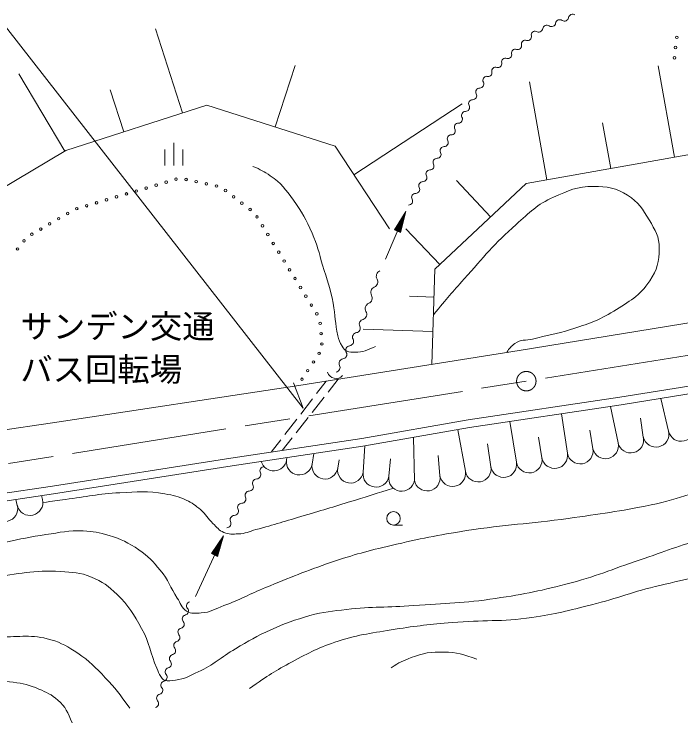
# Model space of a CAD drawing. Units: millimetres, scale not verified. Extents: x 40000 to 680000, y 20000 to 380000.
# Drawn here: x 225676 to 277174, y 276165 to 330943 of the extents above; entities that cross this region are included whole.
import ezdxf
from ezdxf.enums import TextEntityAlignment as Align

# ---------------------------------------------------------------- set-up
doc = ezdxf.new("R2010")
doc.units = ezdxf.units.MM
doc.header["$LTSCALE"] = 1000
doc.linetypes.add('CHAIN', pattern=[18.5, 12, -1.5, 3.5, -1.5])
for name, color, linetype, lineweight in [('M-BMK', 2, 'CHAIN', 13), ('M-STR-HTXT', 7, 'Continuous', 13), ('M-WORK', 1, 'Continuous', 13)]:
    doc.layers.add(name, color=color, linetype=linetype, lineweight=lineweight)
doc.layers.add('M-BMK-HTXT', color=7, linetype='Continuous')
doc.styles.add('ＭＳ ゴシック', font='')
doc.styles.get('ＭＳ ゴシック').set_extended_font_data('MS Gothic')

msp = doc.modelspace()

# ---------------------------------------------------------------- linework, layer by layer
at = {"layer": 'M-BMK'}
msp.add_line((211907, 294080), (278302, 304655), dxfattribs=at)
msp.add_circle((265239, 302575), 750, dxfattribs=at)
at = {"layer": 'M-STR-HTXT'}
msp.add_line((248000, 300500), (247243, 302446), dxfattribs=at)
msp.add_lwpolyline([(248000, 300500), (225000, 330000), (202500, 330000)], dxfattribs=at)
at = {"layer": 'M-WORK'}
for p, q in [((238690, 323314), (236587, 329821)), ((245839, 322224), (247372, 326983)), ((276698, 319897), (275437, 326941)), ((229589, 320352), (226041, 326344)), ((266835, 318132), (265477, 325718)), ((234135, 321842), (233084, 325095)), ((229667, 320398), (240569, 323922)), ((240569, 323922), (250479, 320728)), ((251924, 318524), (260288, 324004)), ((271766, 319014), (271136, 322537)), ((265226, 317844), (286149, 321588)), ((238004, 319254), (238004, 321004)), ((237304, 319254), (237304, 320479)), ((238704, 319254), (238704, 320479)), ((250479, 320728), (254664, 314341)), ((221298, 315443), (229667, 320398)), ((258179, 311237), (265226, 317844)), ((262483, 315272), (259847, 318083)), ((254363, 312003), (255919, 315686)), ((255919, 315686), (255044, 314277)), ((255518, 314077), (255919, 315686)), ((255189, 314216), (255579, 315139)), ((255235, 314196), (255749, 315412)), ((255327, 314157), (255841, 315373)), ((255373, 314138), (255763, 315061)), ((255097, 314255), (255239, 314591)), ((255143, 314235), (255409, 314865)), ((255419, 314118), (255685, 314748)), ((255465, 314099), (255608, 314436)), ((255044, 314277), (255518, 314077)), ((255051, 314274), (255069, 314318)), ((255511, 314079), (255530, 314123)), ((258547, 311582), (255944, 314358)), ((257932, 303875), (258179, 311237)), ((258106, 309079), (256205, 309142)), ((264681, 304952), (282104, 307790)), ((258017, 306416), (252647, 306596)), ((247658, 302235), (264681, 304952)), ((249787, 302575), (249038, 301609)), ((249923, 301735), (250698, 302720)), ((272469, 301334), (282101, 302893)), ((228636, 299358), (247658, 302235)), ((272562, 300741), (282192, 302300)), ((248687, 300163), (249614, 301342)), ((260757, 299575), (272469, 301334)), ((248732, 301214), (247813, 300028)), ((260853, 298983), (272562, 300741)), ((276227, 298701), (275633, 301238)), ((272329, 297802), (271745, 300619)), ((247451, 298590), (248378, 299770)), ((268411, 297004), (267959, 300050)), ((274278, 298251), (274052, 299715)), ((214810, 297320), (228636, 299358)), ((247507, 299633), (246588, 298448)), ((252525, 298137), (260757, 299575)), ((264472, 296307), (263959, 299449)), ((252621, 297544), (260853, 298983)), ((260533, 295610), (259951, 298825)), ((270380, 297352), (270158, 298780)), ((242420, 296619), (252525, 298137)), ((246282, 298052), (245533, 297087)), ((246368, 297212), (247142, 298197)), ((256594, 294913), (256513, 298225)), ((266442, 296656), (266178, 298258)), ((242511, 296026), (252621, 297544)), ((252644, 295539), (252774, 297571)), ((262503, 295959), (262241, 297736)), ((248693, 296165), (248821, 296974)), ((228633, 294461), (242420, 296619)), ((246718, 296478), (246747, 296662)), ((250668, 295852), (250771, 296498)), ((254619, 295226), (254736, 296561)), ((258564, 295262), (258434, 296822)), ((228724, 293868), (242511, 296026)), ((220399, 293222), (228633, 294461)), ((220492, 292629), (228724, 293868)), ((227864, 293424), (227791, 293728)), ((225919, 292957), (225806, 293429)), ((254979, 291443), (255679, 291443)), ((239694, 285933), (241836, 290629)), ((241836, 290629), (240922, 289245)), ((241111, 289159), (241659, 290360)), ((241391, 289032), (241836, 290629)), ((241020, 289201), (241304, 289823)), ((241065, 289180), (241481, 290092)), ((241202, 289118), (241750, 290319)), ((241247, 289097), (241663, 290009)), ((240922, 289245), (241391, 289032)), ((240929, 289242), (240949, 289285)), ((240974, 289222), (241126, 289554)), ((241293, 289076), (241577, 289698)), ((241338, 289056), (241490, 289388)), ((241384, 289035), (241404, 289078))]:
    msp.add_line(p, q, dxfattribs=at)
for centre, radius in [((276867, 329150), 100), ((276769, 328362), 100), ((276690, 327570), 100), ((238178, 318185), 100), ((238954, 318166), 100), ((236644, 317730), 100), ((237411, 317958), 100), ((239736, 317997), 100), ((240518, 317829), 100), ((241300, 317660), 100), ((235110, 317274), 100), ((235877, 317502), 100), ((241999, 317313), 100), ((232809, 316591), 100), ((233576, 316819), 100), ((234343, 317047), 100), ((242632, 316824), 100), ((231276, 316136), 100), ((232043, 316363), 100), ((243265, 316334), 100), ((229805, 315534), 100), ((230509, 315908), 100), ((243898, 315845), 100), ((229113, 315133), 100), ((244433, 315268), 100), ((227728, 314331), 100), ((228420, 314732), 100), ((244853, 314587), 100), ((227036, 313931), 100), ((245272, 313906), 100), ((226436, 313422), 100), ((225941, 312794), 100), ((245692, 313225), 100), ((246112, 312544), 100), ((246532, 311863), 100), ((246951, 311182), 100), ((247372, 310501), 100), ((247792, 309820), 100), ((248212, 309139), 100), ((248632, 308459), 100), ((249052, 307778), 100), ((249313, 307044), 100), ((249381, 306247), 100), ((249449, 305450), 100), ((249228, 304726), 100), ((248789, 304058), 100), ((248349, 303389), 100), ((247910, 302721), 100), ((254979, 291968), 525)]:
    msp.add_circle(centre, radius, dxfattribs=at)
for centre, radius, start, end in [((268815, 330624), 319, 55.0561, 171.1141), ((267820, 330200), 319, 55.0561, 171.1141), ((268185, 330722), 319, 235.0561, 351.1141), ((266195, 329874), 319, 235.0561, 351.1141), ((266825, 329775), 319, 55.0561, 171.1141), ((267190, 330298), 319, 235.0561, 351.1141), ((265341, 329200), 297, 251.9842, 12.6362), ((265920, 329330), 297, 71.9842, 192.6362), ((265157, 328635), 297, 71.9842, 192.6362), ((264393, 327940), 297, 71.9842, 192.6362), ((264577, 328505), 297, 251.9842, 12.6362), ((263814, 327810), 297, 251.9842, 12.6362), ((263050, 327115), 297, 251.9842, 12.6362), ((263630, 327245), 297, 71.9842, 192.6362), ((262287, 326420), 297, 251.9842, 12.6362), ((262866, 326550), 297, 71.9842, 192.6362), ((262193, 325829), 309, 89.6169, 207.7674), ((261647, 325541), 309, 269.6169, 27.7674), ((261642, 324924), 309, 89.6169, 207.7674), ((261092, 324020), 309, 89.6169, 207.7674), ((261096, 324637), 309, 269.6169, 27.7674), ((260546, 323732), 309, 269.6169, 27.7674), ((260542, 323115), 309, 89.6169, 207.7674), ((259996, 322827), 309, 269.6169, 27.7674), ((259992, 322210), 309, 89.6169, 207.7674), ((259441, 321306), 309, 89.6169, 207.7674), ((259446, 321923), 309, 269.6169, 27.7674), ((258895, 321018), 309, 269.6169, 27.7674), ((258891, 320401), 309, 89.6169, 207.7674), ((258345, 320113), 309, 269.6169, 27.7674), ((258341, 319496), 309, 89.6169, 207.7674), ((257791, 318592), 309, 89.6169, 207.7674), ((257795, 319209), 309, 269.6169, 27.7674), ((257245, 318304), 309, 269.6169, 27.7674), ((257241, 317687), 309, 89.6169, 207.7674), ((256694, 317399), 309, 269.6169, 27.7674), ((256144, 316495), 309, 269.6169, 27.7674), ((256690, 316782), 309, 89.6169, 207.7674), ((254090, 310689), 440, 112.3088, 209.8617), ((253327, 310251), 440, 292.3088, 29.8617), ((253661, 309437), 440, 112.3088, 209.8617), ((252898, 308999), 440, 292.3088, 29.8617), ((253232, 308185), 440, 112.3088, 209.8617), ((252469, 307747), 440, 292.3088, 29.8617), ((252681, 306997), 346, 97.3277, 208.2401), ((252070, 306669), 346, 277.3277, 28.2401), ((252159, 305981), 346, 97.3277, 208.2401), ((251548, 305654), 346, 277.3277, 28.2401), ((251637, 304966), 346, 97.3277, 208.2401), ((251026, 304639), 346, 277.3277, 28.2401), ((251115, 303951), 346, 97.3277, 208.2401), ((250504, 303623), 346, 277.3277, 28.2401), ((250541, 303473), 688, 198.0949, 317.4549), ((277201, 298925), 1000, 192.9866, 12.9866), ((275252, 298476), 1000, 192.9866, 12.9866), ((273304, 298027), 1000, 192.9866, 12.9866), ((271355, 297577), 1000, 192.9866, 12.9866), ((267426, 296830), 1000, 190.0336, 10.0336), ((269396, 297178), 1000, 190.0336, 10.0336), ((245730, 296635), 1000, 195.6546, 350.9971), ((247705, 296322), 1000, 170.9971, 350.9971), ((265457, 296481), 1000, 190.0336, 10.0336), ((244995, 295637), 330, 91.6041, 205.5433), ((249681, 296009), 1000, 170.9971, 350.9971), ((251656, 295696), 1000, 170.9971, 350.9971), ((261518, 295784), 1000, 190.0336, 10.0336), ((263487, 296133), 1000, 190.0336, 10.0336), ((244400, 295353), 330, 271.6041, 25.5433), ((253631, 295383), 1000, 170.9971, 350.9971), ((257579, 295087), 1000, 190.0336, 10.0336), ((259549, 295436), 1000, 190.0336, 10.0336), ((244418, 294694), 330, 91.6041, 205.5433), ((255607, 295070), 1000, 170.9971, 350.9971), ((243823, 294409), 330, 271.6041, 25.5433), ((243842, 293750), 330, 91.6041, 205.5433), ((226892, 293191), 1000, 193.5206, 13.5206), ((243265, 292807), 330, 91.6041, 205.5433), ((243247, 293466), 330, 271.6041, 25.5433), ((224947, 292723), 1000, 193.5206, 13.5206), ((242670, 292522), 330, 271.6041, 25.5433), ((242689, 291863), 330, 91.6041, 205.5433), ((242094, 291579), 330, 271.6041, 25.5433), ((239306, 285217), 315, 103.6893, 220.4731), ((238827, 284807), 315, 283.6893, 40.4731), ((238976, 284195), 315, 103.6893, 220.4731), ((238496, 283786), 315, 283.6893, 40.4731), ((238645, 283173), 315, 103.6893, 220.4731), ((238166, 282764), 315, 283.6893, 40.4731), ((238315, 282152), 315, 103.6893, 220.4731), ((237836, 281742), 315, 283.6893, 40.4731), ((237985, 281130), 315, 103.6893, 220.4731), ((237505, 280721), 315, 283.6893, 40.4731), ((237654, 280108), 315, 103.6893, 220.4731), ((237324, 279087), 315, 103.6893, 220.4731), ((237175, 279699), 315, 283.6893, 40.4731), ((236844, 278677), 315, 283.6893, 40.4731), ((236994, 278065), 315, 103.6893, 220.4731), ((236514, 277656), 315, 283.6893, 40.4731)]:
    msp.add_arc(centre, radius, start, end, dxfattribs=at)
for points, knots in [([(244119, 319175), (244742, 318918), (244965, 318788), (245457, 318457), (246302, 317889), (246657, 317392), (247251, 316565), (247917, 315638), (248217, 315060), (248687, 314020), (249107, 313091), (249204, 312515), (249503, 311540), (249850, 310402), (250088, 309771), (250318, 308604), (250510, 307631), (250444, 307055), (250677, 306091), (250758, 305758), (250826, 305569), (251003, 305275), (251111, 305096), (251193, 304990), (251378, 304893), (251593, 304779), (251753, 304828), (251996, 304820), (252642, 304798), (252924, 304983), (253592, 305254)], [0, 0, 0, 0, 1, 1, 1, 2, 2, 2, 3, 3, 3, 4, 4, 4, 5, 5, 5, 6, 6, 6, 7, 7, 7, 8, 8, 8, 9, 9, 9, 10, 10, 10, 10]), ([(258060, 307698), (259177, 309052), (259490, 309412), (260439, 310482), (261946, 312182), (262756, 313180), (264452, 314691), (265494, 315620), (266061, 316236), (267340, 316796), (268482, 317296), (269176, 317642), (270423, 317628), (271489, 317616), (272172, 317524), (273066, 316943), (273895, 316403), (274229, 315887), (274730, 315034), (275193, 314247), (275509, 313744), (275513, 312831), (275518, 311815), (275343, 311181), (274779, 310335), (273989, 309150), (273198, 308740), (271989, 307986), (270790, 307238), (270007, 306997), (268661, 306567), (267535, 306207), (266872, 306119), (265725, 305833), (265189, 305699), (264801, 305815), (264354, 305490), (264060, 305276), (263931, 305127), (263727, 304800)], [0, 0, 0, 0, 1, 1, 1, 2, 2, 2, 3, 3, 3, 4, 4, 4, 5, 5, 5, 6, 6, 6, 7, 7, 7, 8, 8, 8, 9, 9, 9, 10, 10, 10, 11, 11, 11, 12, 12, 12, 13, 13, 13, 13]), ([(214081, 288930), (215829, 288948), (216323, 288962), (217756, 289062), (219506, 289184), (220483, 289310), (222215, 289584), (224539, 289952), (225803, 290380), (228132, 290716), (229247, 290876), (229878, 291057), (231003, 290998), (231795, 290957), (232244, 290878), (233004, 290650), (233962, 290364), (234480, 290097), (235310, 289541), (236054, 289042), (236384, 288636), (236963, 287953), (237597, 287206), (237726, 286626), (238268, 285810), (238538, 285406), (238585, 285058), (238999, 284802), (239377, 284568), (239684, 284630), (240128, 284658), (240841, 284703), (241197, 284979), (241868, 285223), (243156, 285692), (243818, 286101), (245088, 286615), (247062, 287415), (248162, 287883), (250178, 288573), (251956, 289182), (252981, 289445), (254811, 289878), (257061, 290411), (258335, 290659), (260619, 291020), (263674, 291503), (265420, 291528), (268482, 291966), (270987, 292325), (272398, 292499), (274877, 293010), (277218, 293493), (278440, 294139), (280783, 294609), (282297, 294913), (283155, 295090), (284698, 295164), (286010, 295227), (286750, 295146), (288059, 295033), (289813, 294883), (290798, 294769), (292529, 294446), (294707, 294039), (295933, 293786), (298043, 293108), (299665, 292587), (300548, 292204), (302089, 291477), (303296, 290907), (303957, 290550), (305091, 289845), (306537, 288947), (307011, 288526), (308582, 287235)], [0, 0, 0, 0, 1, 1, 1, 2, 2, 2, 3, 3, 3, 4, 4, 4, 5, 5, 5, 6, 6, 6, 7, 7, 7, 8, 8, 8, 9, 9, 9, 10, 10, 10, 11, 11, 11, 12, 12, 12, 13, 13, 13, 14, 14, 14, 15, 15, 15, 16, 16, 16, 17, 17, 17, 18, 18, 18, 19, 19, 19, 20, 20, 20, 21, 21, 21, 22, 22, 22, 23, 23, 23, 24, 24, 24, 25, 25, 25, 25]), ([(227892, 293187), (228737, 293306), (228953, 293335), (229634, 293426), (231272, 293645), (232182, 293863), (233832, 293948), (235190, 294018), (235973, 294093), (237313, 293861), (237975, 293746), (238363, 293680), (238966, 293382), (239433, 293152), (239675, 292976), (240075, 292643), (240505, 292285), (240627, 291963), (241032, 291577), (241343, 291281), (241484, 291043), (241881, 290881), (242283, 290716), (242555, 290759), (242990, 290772), (243532, 290789), (243814, 290960), (244338, 291098), (245810, 291487), (246620, 291754), (248080, 292186), (249629, 292644), (250495, 292905), (252039, 293382), (253184, 293736), (253546, 293850), (254968, 294300)], [0, 0, 0, 0, 1, 1, 1, 2, 2, 2, 3, 3, 3, 4, 4, 4, 5, 5, 5, 6, 6, 6, 7, 7, 7, 8, 8, 8, 9, 9, 9, 10, 10, 10, 11, 11, 11, 12, 12, 12, 12]), ([(194485, 286490), (196474, 285885), (197024, 285699), (198682, 285314), (199785, 285058), (200393, 284829), (201521, 284727), (203082, 284586), (203969, 284711), (205534, 284792), (207593, 284899), (208745, 285033), (210787, 285314), (213088, 285631), (214337, 286044), (216628, 286424), (219471, 286894), (221070, 287133), (223936, 287435), (226009, 287653), (227175, 287986), (229255, 287859), (230198, 287801), (230768, 287807), (231637, 287435), (232498, 287066), (232955, 286750), (233627, 286097), (234538, 285213), (234892, 284558), (235519, 283454), (236153, 282339), (236196, 281570), (236694, 280387), (236802, 280132), (236842, 279975), (236999, 279746), (237085, 279620), (237134, 279530), (237274, 279470), (237581, 279338), (237798, 279432), (238130, 279470), (238860, 279554), (239232, 279800), (239899, 280108), (241093, 280661), (241627, 281219), (242763, 281885), (243812, 282500), (244395, 282862), (245504, 283364), (246647, 283881), (247318, 284115), (248527, 284451), (249606, 284752), (250242, 284806), (251355, 284930), (253368, 285154), (254511, 285082), (256532, 285224), (259008, 285397), (260407, 285409), (262862, 285778), (265165, 286125), (266451, 286387), (268702, 286985), (270950, 287582), (272136, 288157), (274347, 288878), (276267, 289504), (277304, 289998), (279274, 290444), (281055, 290847), (282085, 290937), (283907, 291064), (286195, 291224), (287491, 291189), (289780, 291031), (291733, 290897), (292837, 290774), (294739, 290314), (296725, 289833), (297798, 289349), (299601, 288388), (300650, 287829), (301040, 287611), (302211, 286822)], [0, 0, 0, 0, 1, 1, 1, 2, 2, 2, 3, 3, 3, 4, 4, 4, 5, 5, 5, 6, 6, 6, 7, 7, 7, 8, 8, 8, 9, 9, 9, 10, 10, 10, 11, 11, 11, 12, 12, 12, 13, 13, 13, 14, 14, 14, 15, 15, 15, 16, 16, 16, 17, 17, 17, 18, 18, 18, 19, 19, 19, 20, 20, 20, 21, 21, 21, 22, 22, 22, 23, 23, 23, 24, 24, 24, 25, 25, 25, 26, 26, 26, 27, 27, 27, 28, 28, 28, 29, 29, 29, 29]), ([(243848, 278826), (245347, 279853), (245806, 280167), (247144, 280882), (248487, 281599), (249252, 282010), (250700, 282480), (252372, 283023), (253373, 283101), (255105, 283394), (256813, 283683), (257785, 283755), (259510, 283916), (261913, 284140), (263289, 283953), (265677, 284307), (267494, 284577), (268495, 284840), (270277, 285286), (272359, 285808), (273472, 286303), (275563, 286787), (277759, 287296), (278995, 287619), (281240, 287831), (283373, 288033), (284582, 288100), (286722, 287994), (287816, 287940), (288424, 287801), (289495, 287570), (291336, 287174), (291996, 286816), (294030, 285939)], [0, 0, 0, 0, 1, 1, 1, 2, 2, 2, 3, 3, 3, 4, 4, 4, 5, 5, 5, 6, 6, 6, 7, 7, 7, 8, 8, 8, 9, 9, 9, 10, 10, 10, 11, 11, 11, 11]), ([(184493, 283441), (186502, 282949), (187083, 282837), (188758, 282525), (191737, 281969), (193436, 281799), (196458, 281578), (199713, 281341), (201551, 281516), (204811, 281644), (209164, 281814), (211589, 282145), (215937, 282394), (219313, 282588), (221203, 282874), (224584, 282818), (226116, 282793), (227030, 283024), (228499, 282590), (229374, 282332), (229825, 282046), (230587, 281546), (231516, 280937), (231940, 280455), (232708, 279653), (233524, 278803), (233781, 278438), (234601, 277304)], [0, 0, 0, 0, 1, 1, 1, 2, 2, 2, 3, 3, 3, 4, 4, 4, 5, 5, 5, 6, 6, 6, 7, 7, 7, 8, 8, 8, 9, 9, 9, 9]), ([(254800, 280425), (255445, 280839), (255705, 280969), (256333, 281208), (257275, 281568), (257871, 281656), (258878, 281633), (259895, 281609), (260349, 281450), (261423, 281078)], [0, 0, 0, 0, 1, 1, 1, 2, 2, 2, 3, 3, 3, 3]), ([(169314, 278830), (171176, 278822), (171687, 278825), (173206, 278889), (174977, 278964), (175964, 279099), (177731, 279237), (179383, 279367), (180305, 279636), (181961, 279574), (183126, 279532), (183758, 279291), (184898, 279052), (186571, 278702), (187465, 278320), (189140, 277976), (190545, 277686), (191332, 277487), (192761, 277356), (194386, 277207), (195308, 277284), (196938, 277356), (199596, 277473), (201074, 277713), (203724, 277943), (205916, 278134), (207142, 278269), (209336, 278433), (212532, 278670), (214326, 278755), (217526, 278922), (220676, 279086), (222460, 279660), (225593, 279297), (226392, 279205), (226849, 279100), (227584, 278775), (228189, 278507), (228557, 278366), (229052, 277927), (229660, 277387), (229807, 276975), (230161, 276165)], [0, 0, 0, 0, 1, 1, 1, 2, 2, 2, 3, 3, 3, 4, 4, 4, 5, 5, 5, 6, 6, 6, 7, 7, 7, 8, 8, 8, 9, 9, 9, 10, 10, 10, 11, 11, 11, 12, 12, 12, 13, 13, 13, 14, 14, 14, 14])]:
    msp.add_open_spline(points, degree=3, knots=knots, dxfattribs=at)

# ---------------------------------------------------------------- texts
at = {"layer": 'M-BMK-HTXT', "style": 'ＭＳ ゴシック'}
for s, p in [('サンデン交通', (233661, 306810)), ('バス回転場', (232402, 303483))]:
    msp.add_text(s, height=1833, dxfattribs=at).set_placement(p, align=Align.MIDDLE_CENTER)

doc.saveas('drawing.dxf')
